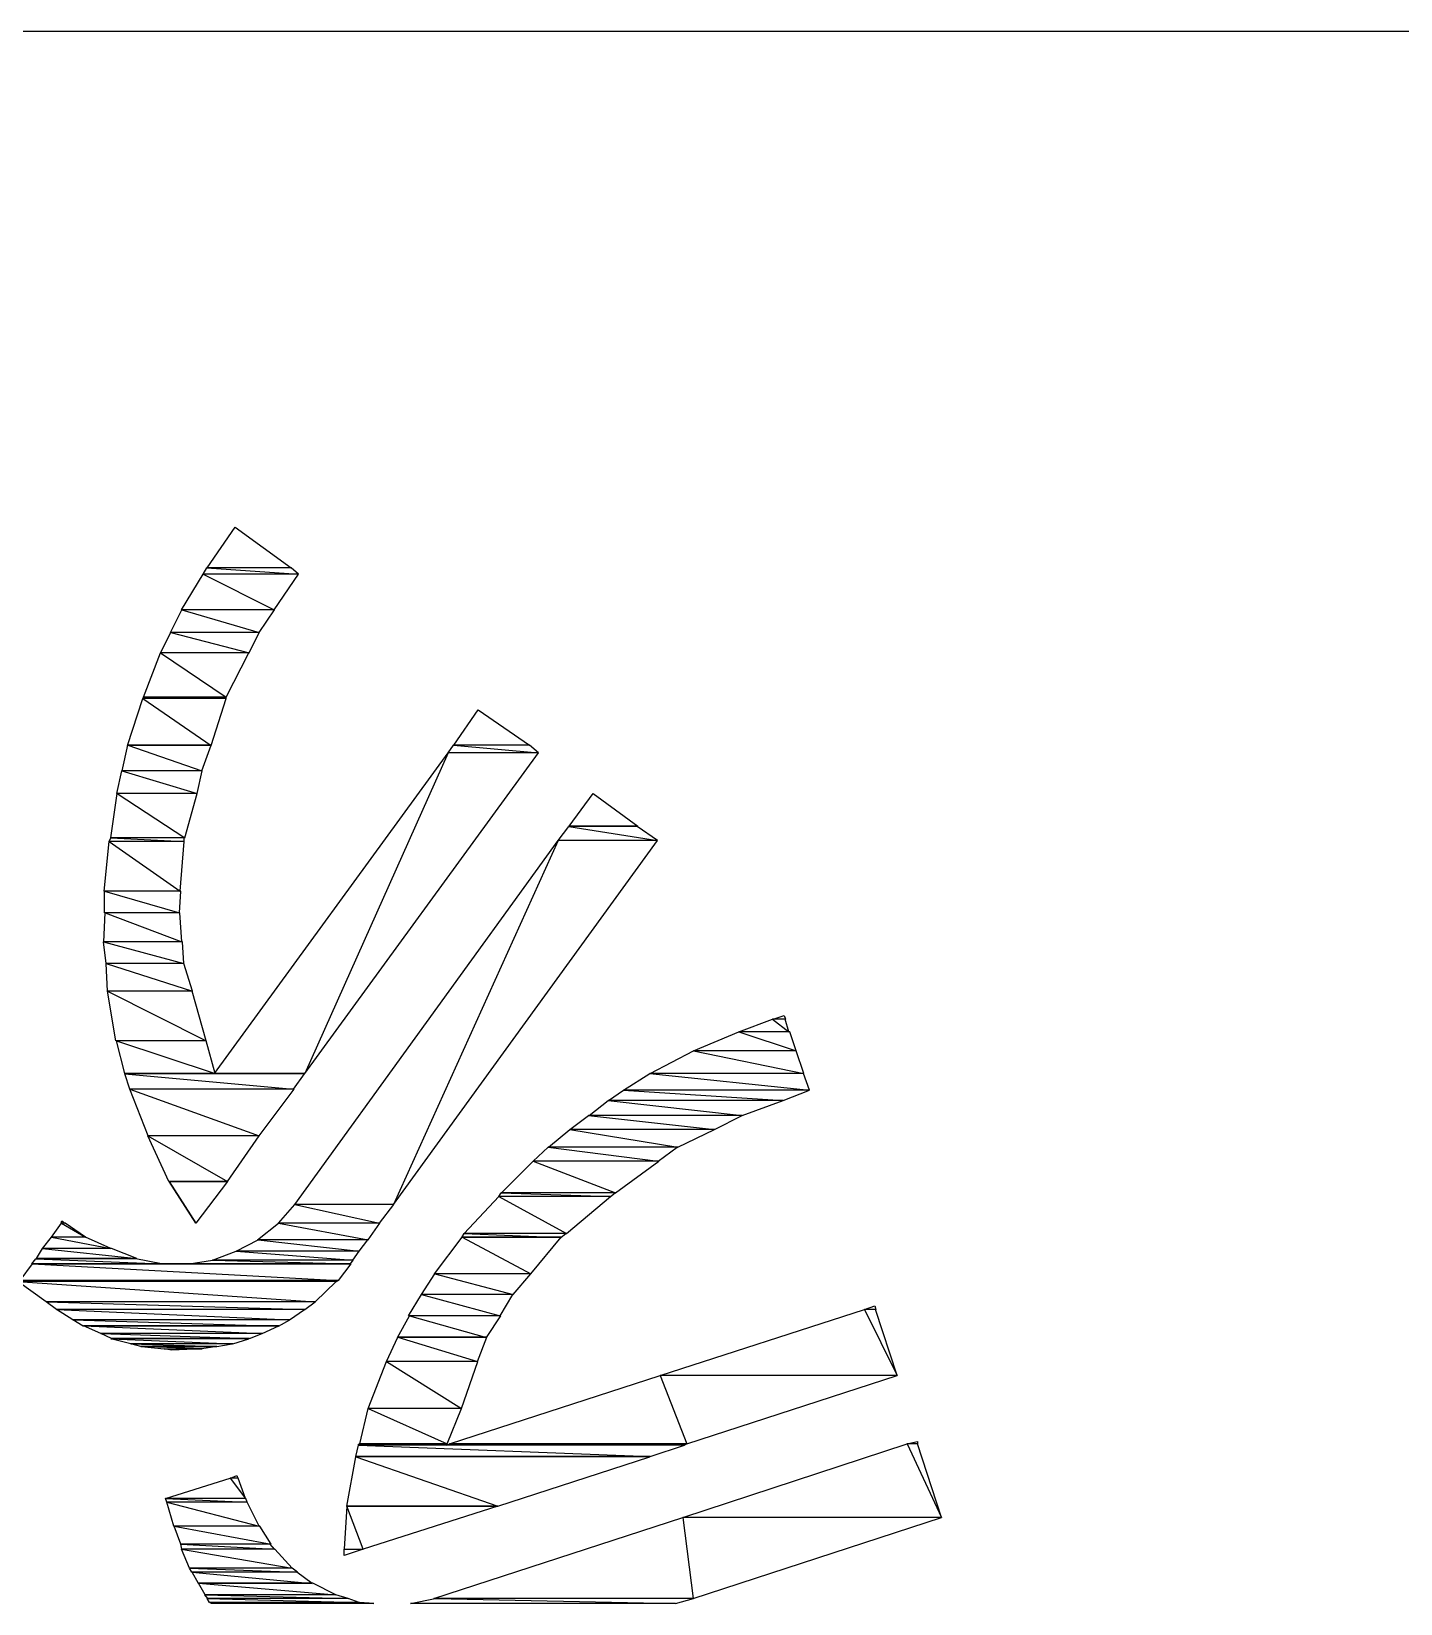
# Model space of a CAD drawing. Header units: millimetres. Extents: x 10 to 831, y 7 to 587.
# Drawn here: x 765.47 to 776.89, y 150.68 to 163.81 of the extents above; entities that cross this region are included whole.
import ezdxf

# ---------------------------------------------------------------- set-up
doc = ezdxf.new("R2010")
doc.units = ezdxf.units.MM
doc.layers.get('0').update_dxf_attribs({"linetype": 'CONTINUOUS'})

msp = doc.modelspace()

# ---------------------------------------------------------------- linework, layer by layer
at = {"color": 0}
for p, q in [((825.779, 163.806), (722.655, 163.806)), ((766.935, 159.329), (767.168, 159.668)), ((767.168, 159.668), (767.634, 159.329)), ((767.168, 159.668), (767.634, 159.329)), ((766.9, 159.275), (766.932, 159.329)), ((767.634, 159.329), (766.932, 159.329)), ((766.932, 159.329), (767.697, 159.275)), ((766.932, 159.329), (767.697, 159.275)), ((767.634, 159.329), (766.932, 159.329)), ((766.932, 159.329), (767.697, 159.275)), ((766.932, 159.329), (767.697, 159.275)), ((767.634, 159.329), (766.935, 159.329)), ((767.634, 159.329), (766.935, 159.329)), ((767.697, 159.275), (767.634, 159.329)), ((767.697, 159.275), (767.634, 159.329)), ((766.72, 158.979), (766.9, 159.275)), ((767.697, 159.275), (766.9, 159.275)), ((767.697, 159.275), (766.9, 159.275)), ((767.697, 159.275), (766.9, 159.275)), ((766.9, 159.275), (767.493, 158.979)), ((766.9, 159.275), (767.493, 158.979)), ((767.697, 159.275), (766.9, 159.275)), ((766.9, 159.275), (767.493, 158.979)), ((766.9, 159.275), (767.493, 158.979)), ((767.493, 158.979), (767.697, 159.275)), ((767.493, 158.979), (767.697, 159.275)), ((766.628, 158.788), (766.724, 158.979)), ((767.493, 158.979), (766.72, 158.979)), ((767.493, 158.979), (766.72, 158.979)), ((767.496, 158.979), (766.724, 158.979)), ((766.724, 158.979), (767.369, 158.788)), ((766.724, 158.979), (767.369, 158.788)), ((767.496, 158.979), (766.724, 158.979)), ((766.724, 158.979), (767.369, 158.788)), ((766.724, 158.979), (767.369, 158.788)), ((767.369, 158.788), (767.496, 158.979)), ((767.369, 158.788), (767.496, 158.979)), ((766.544, 158.619), (766.632, 158.788)), ((767.369, 158.788), (766.628, 158.788)), ((767.369, 158.788), (766.628, 158.788)), ((767.369, 158.788), (766.632, 158.788)), ((766.632, 158.788), (767.285, 158.619)), ((766.632, 158.788), (767.285, 158.619)), ((767.369, 158.788), (766.632, 158.788)), ((766.632, 158.788), (767.285, 158.619)), ((766.632, 158.788), (767.285, 158.619)), ((767.285, 158.619), (767.369, 158.788)), ((767.285, 158.619), (767.369, 158.788)), ((766.403, 158.248), (766.544, 158.619)), ((767.285, 158.619), (766.544, 158.619)), ((767.285, 158.619), (766.544, 158.619)), ((767.281, 158.619), (766.544, 158.619)), ((766.544, 158.619), (767.094, 158.248)), ((766.544, 158.619), (767.094, 158.248)), ((767.281, 158.619), (766.544, 158.619)), ((766.544, 158.619), (767.094, 158.248)), ((766.544, 158.619), (767.094, 158.248)), ((767.094, 158.248), (767.281, 158.619)), ((767.094, 158.248), (767.281, 158.619)), ((766.269, 157.846), (766.396, 158.239)), ((766.396, 158.239), (766.406, 158.248)), ((767.094, 158.239), (766.396, 158.239)), ((767.094, 158.239), (766.396, 158.239)), ((767.094, 158.239), (766.396, 158.239)), ((766.396, 158.239), (766.967, 157.846)), ((766.396, 158.239), (766.967, 157.846)), ((767.094, 158.239), (766.396, 158.239)), ((766.396, 158.239), (766.967, 157.846)), ((766.396, 158.239), (766.967, 157.846)), ((767.094, 158.248), (766.403, 158.248)), ((767.094, 158.248), (766.403, 158.248)), ((767.094, 158.248), (766.406, 158.248)), ((766.406, 158.248), (767.094, 158.239)), ((766.406, 158.248), (767.094, 158.239)), ((767.094, 158.248), (766.406, 158.248)), ((766.406, 158.248), (767.094, 158.239)), ((766.406, 158.248), (767.094, 158.239)), ((766.967, 157.846), (767.094, 158.239)), ((766.967, 157.846), (767.094, 158.239)), ((767.094, 158.239), (767.094, 158.248)), ((767.094, 158.239), (767.094, 158.248)), ((768.992, 157.847), (769.197, 158.144)), ((769.197, 158.144), (769.624, 157.847)), ((769.197, 158.144), (769.624, 157.847)), ((766.226, 157.635), (766.272, 157.847)), ((766.967, 157.846), (766.269, 157.846)), ((766.967, 157.846), (766.269, 157.846)), ((766.967, 157.847), (766.272, 157.847)), ((766.272, 157.847), (766.89, 157.635)), ((766.272, 157.847), (766.89, 157.635)), ((766.967, 157.847), (766.272, 157.847)), ((766.272, 157.847), (766.89, 157.635)), ((766.272, 157.847), (766.89, 157.635)), ((766.89, 157.635), (766.967, 157.847)), ((766.89, 157.635), (766.967, 157.847)), ((766.995, 155.107), (768.946, 157.783)), ((768.946, 157.783), (767.75, 155.107)), ((767.75, 155.107), (769.698, 157.783)), ((768.946, 157.783), (767.75, 155.107)), ((768.946, 157.783), (767.75, 155.107)), ((767.75, 155.107), (769.698, 157.783)), ((768.946, 157.783), (767.75, 155.107)), ((768.946, 157.783), (768.989, 157.847)), ((769.698, 157.783), (768.946, 157.783)), ((769.698, 157.783), (768.946, 157.783)), ((769.698, 157.783), (768.946, 157.783)), ((769.698, 157.783), (768.946, 157.783)), ((769.624, 157.847), (768.989, 157.847)), ((768.989, 157.847), (769.698, 157.783)), ((768.989, 157.847), (769.698, 157.783)), ((769.624, 157.847), (768.989, 157.847)), ((768.989, 157.847), (769.698, 157.783)), ((768.989, 157.847), (769.698, 157.783)), ((769.624, 157.847), (768.992, 157.847)), ((769.624, 157.847), (768.992, 157.847)), ((769.698, 157.783), (769.624, 157.847)), ((769.698, 157.783), (769.624, 157.847)), ((766.18, 157.444), (766.223, 157.635)), ((766.893, 157.635), (766.223, 157.635)), ((766.223, 157.635), (766.851, 157.444)), ((766.223, 157.635), (766.851, 157.444)), ((766.893, 157.635), (766.223, 157.635)), ((766.223, 157.635), (766.851, 157.444)), ((766.223, 157.635), (766.851, 157.444)), ((766.89, 157.635), (766.226, 157.635)), ((766.89, 157.635), (766.226, 157.635)), ((766.851, 157.444), (766.893, 157.635)), ((766.851, 157.444), (766.893, 157.635)), ((766.131, 157.074), (766.184, 157.445)), ((766.851, 157.444), (766.18, 157.444)), ((766.851, 157.444), (766.18, 157.444)), ((766.851, 157.445), (766.184, 157.445)), ((766.184, 157.445), (766.748, 157.074)), ((766.184, 157.445), (766.748, 157.074)), ((766.851, 157.445), (766.184, 157.445)), ((766.184, 157.445), (766.748, 157.074)), ((766.184, 157.445), (766.748, 157.074)), ((766.748, 157.074), (766.851, 157.445)), ((766.748, 157.074), (766.851, 157.445)), ((769.955, 157.171), (770.156, 157.445)), ((770.156, 157.445), (770.527, 157.171)), ((770.156, 157.445), (770.527, 157.171)), ((769.863, 157.052), (769.952, 157.17)), ((770.523, 157.17), (769.952, 157.17)), ((769.952, 157.17), (770.692, 157.052)), ((769.952, 157.17), (770.692, 157.052)), ((770.523, 157.17), (769.952, 157.17)), ((769.952, 157.17), (770.692, 157.052)), ((769.952, 157.17), (770.692, 157.052)), ((770.527, 157.171), (769.955, 157.171)), ((770.527, 157.171), (769.955, 157.171)), ((770.692, 157.052), (770.523, 157.17)), ((770.692, 157.052), (770.523, 157.17)), ((766.075, 156.629), (766.117, 157.043)), ((766.117, 157.043), (766.131, 157.074)), ((766.741, 157.043), (766.117, 157.043)), ((766.741, 157.043), (766.117, 157.043)), ((766.741, 157.043), (766.117, 157.043)), ((766.117, 157.043), (766.71, 156.629)), ((766.117, 157.043), (766.71, 156.629)), ((766.741, 157.043), (766.117, 157.043)), ((766.117, 157.043), (766.71, 156.629)), ((766.117, 157.043), (766.71, 156.629)), ((766.748, 157.074), (766.131, 157.074)), ((766.748, 157.074), (766.131, 157.074)), ((766.741, 157.074), (766.131, 157.074)), ((766.131, 157.074), (766.741, 157.043)), ((766.131, 157.074), (766.741, 157.043)), ((766.741, 157.074), (766.131, 157.074)), ((766.131, 157.074), (766.741, 157.043)), ((766.131, 157.074), (766.741, 157.043)), ((766.71, 156.629), (766.741, 157.043)), ((766.71, 156.629), (766.741, 157.043)), ((766.741, 157.043), (766.741, 157.074)), ((766.741, 157.043), (766.741, 157.074)), ((767.666, 154.015), (769.863, 157.052)), ((769.863, 157.052), (768.488, 154.015)), ((768.488, 154.015), (770.692, 157.052)), ((769.863, 157.052), (768.488, 154.015)), ((769.863, 157.052), (768.488, 154.015)), ((768.488, 154.015), (770.692, 157.052)), ((769.863, 157.052), (768.488, 154.015)), ((770.692, 157.052), (769.863, 157.052)), ((770.692, 157.052), (769.863, 157.052)), ((770.692, 157.052), (769.863, 157.052)), ((770.692, 157.052), (769.863, 157.052)), ((766.71, 156.629), (766.075, 156.629)), ((766.71, 156.629), (766.075, 156.629)), ((766.713, 156.629), (766.078, 156.629)), ((766.078, 156.629), (766.703, 156.45)), ((766.078, 156.629), (766.703, 156.45)), ((766.713, 156.629), (766.078, 156.629)), ((766.078, 156.629), (766.703, 156.45)), ((766.078, 156.629), (766.703, 156.45)), ((766.078, 156.45), (766.078, 156.629)), ((766.703, 156.45), (766.713, 156.629)), ((766.703, 156.45), (766.713, 156.629)), ((766.071, 156.206), (766.082, 156.45)), ((766.703, 156.45), (766.078, 156.45)), ((766.703, 156.45), (766.078, 156.45)), ((766.706, 156.45), (766.082, 156.45)), ((766.082, 156.45), (766.724, 156.206)), ((766.082, 156.45), (766.724, 156.206)), ((766.706, 156.45), (766.082, 156.45)), ((766.082, 156.45), (766.724, 156.206)), ((766.082, 156.45), (766.724, 156.206)), ((766.724, 156.206), (766.706, 156.45)), ((766.724, 156.206), (766.706, 156.45)), ((766.727, 156.206), (766.068, 156.206)), ((766.068, 156.206), (766.738, 156.027)), ((766.068, 156.206), (766.738, 156.027)), ((766.727, 156.206), (766.068, 156.206)), ((766.068, 156.206), (766.738, 156.027)), ((766.068, 156.206), (766.738, 156.027)), ((766.092, 156.027), (766.068, 156.206)), ((766.724, 156.206), (766.071, 156.206)), ((766.724, 156.206), (766.071, 156.206)), ((766.738, 156.027), (766.727, 156.206)), ((766.738, 156.027), (766.727, 156.206)), ((766.738, 156.027), (766.092, 156.027)), ((766.738, 156.027), (766.092, 156.027)), ((766.738, 156.027), (766.092, 156.027)), ((766.092, 156.027), (766.812, 155.794)), ((766.092, 156.027), (766.812, 155.794)), ((766.738, 156.027), (766.092, 156.027)), ((766.092, 156.027), (766.812, 155.794)), ((766.092, 156.027), (766.812, 155.794)), ((766.103, 155.794), (766.092, 156.027)), ((766.812, 155.794), (766.738, 156.027)), ((766.812, 155.794), (766.738, 156.027)), ((766.812, 155.794), (766.103, 155.794)), ((766.812, 155.794), (766.103, 155.794)), ((766.808, 155.794), (766.103, 155.794)), ((766.103, 155.794), (766.925, 155.381)), ((766.103, 155.794), (766.925, 155.381)), ((766.808, 155.794), (766.103, 155.794)), ((766.103, 155.794), (766.925, 155.381)), ((766.103, 155.794), (766.925, 155.381)), ((766.173, 155.381), (766.103, 155.794)), ((766.925, 155.381), (766.808, 155.794)), ((766.925, 155.381), (766.808, 155.794)), ((771.37, 155.455), (771.652, 155.56)), ((771.758, 155.56), (771.652, 155.56)), ((771.652, 155.56), (771.79, 155.455)), ((771.652, 155.56), (771.79, 155.455)), ((771.758, 155.56), (771.652, 155.56)), ((771.652, 155.56), (771.79, 155.455)), ((771.652, 155.56), (771.79, 155.455)), ((771.659, 155.561), (771.751, 155.593)), ((771.761, 155.561), (771.659, 155.561)), ((771.761, 155.561), (771.659, 155.561)), ((771.751, 155.593), (771.761, 155.561)), ((771.751, 155.593), (771.761, 155.561)), ((771.79, 155.455), (771.758, 155.56)), ((771.79, 155.455), (771.758, 155.56)), ((766.925, 155.381), (766.173, 155.381)), ((766.925, 155.381), (766.173, 155.381)), ((766.925, 155.381), (766.177, 155.381)), ((766.177, 155.381), (767.002, 155.107)), ((766.177, 155.381), (767.002, 155.107)), ((766.925, 155.381), (766.177, 155.381)), ((766.177, 155.381), (767.002, 155.107)), ((766.177, 155.381), (767.002, 155.107)), ((766.247, 155.107), (766.177, 155.381)), ((767.002, 155.107), (766.925, 155.381)), ((767.002, 155.107), (766.925, 155.381)), ((770.992, 155.297), (771.37, 155.455)), ((771.79, 155.455), (771.37, 155.455)), ((771.79, 155.455), (771.37, 155.455)), ((771.797, 155.455), (771.37, 155.455)), ((771.37, 155.455), (771.85, 155.297)), ((771.37, 155.455), (771.85, 155.297)), ((771.797, 155.455), (771.37, 155.455)), ((771.37, 155.455), (771.85, 155.297)), ((771.37, 155.455), (771.85, 155.297)), ((771.85, 155.297), (771.797, 155.455)), ((771.85, 155.297), (771.797, 155.455)), ((770.632, 155.107), (770.992, 155.297)), ((771.85, 155.297), (770.992, 155.297)), ((771.85, 155.297), (770.992, 155.297)), ((771.85, 155.297), (770.992, 155.297)), ((770.992, 155.297), (771.913, 155.107)), ((770.992, 155.297), (771.913, 155.107)), ((771.85, 155.297), (770.992, 155.297)), ((770.992, 155.297), (771.913, 155.107)), ((770.992, 155.297), (771.913, 155.107)), ((771.913, 155.107), (771.85, 155.297)), ((771.913, 155.107), (771.85, 155.297)), ((767.002, 155.107), (766.247, 155.107)), ((767.002, 155.107), (766.247, 155.107)), ((767.747, 155.105), (766.247, 155.105)), ((766.247, 155.105), (767.655, 154.978)), ((766.247, 155.105), (767.655, 154.978)), ((767.747, 155.105), (766.247, 155.105)), ((766.247, 155.105), (767.655, 154.978)), ((766.247, 155.105), (767.655, 154.978)), ((766.29, 154.978), (766.247, 155.105)), ((767.75, 155.107), (766.995, 155.107)), ((767.75, 155.107), (766.995, 155.107)), ((767.655, 154.978), (767.747, 155.105)), ((767.655, 154.978), (767.747, 155.105)), ((770.41, 154.969), (770.629, 155.107)), ((771.91, 155.107), (770.629, 155.107)), ((770.629, 155.107), (771.962, 154.969)), ((770.629, 155.107), (771.962, 154.969)), ((771.91, 155.107), (770.629, 155.107)), ((770.629, 155.107), (771.962, 154.969)), ((770.629, 155.107), (771.962, 154.969)), ((771.913, 155.107), (770.632, 155.107)), ((771.913, 155.107), (770.632, 155.107)), ((771.962, 154.969), (771.91, 155.107)), ((771.962, 154.969), (771.91, 155.107)), ((767.655, 154.978), (766.29, 154.978)), ((767.655, 154.978), (766.29, 154.978)), ((767.659, 154.978), (766.29, 154.978)), ((766.29, 154.978), (767.369, 154.587)), ((766.29, 154.978), (767.369, 154.587)), ((767.659, 154.978), (766.29, 154.978)), ((766.29, 154.978), (767.369, 154.587)), ((766.29, 154.978), (767.369, 154.587)), ((766.442, 154.587), (766.29, 154.978)), ((767.369, 154.587), (767.659, 154.978)), ((767.369, 154.587), (767.659, 154.978)), ((770.121, 154.757), (770.28, 154.883)), ((771.74, 154.883), (770.28, 154.883)), ((770.28, 154.883), (771.398, 154.757)), ((770.28, 154.883), (771.398, 154.757)), ((771.74, 154.883), (770.28, 154.883)), ((770.28, 154.883), (771.398, 154.757)), ((770.28, 154.883), (771.398, 154.757)), ((770.283, 154.883), (770.41, 154.969)), ((771.74, 154.883), (770.283, 154.883)), ((771.74, 154.883), (770.283, 154.883)), ((771.962, 154.969), (770.41, 154.969)), ((771.962, 154.969), (770.41, 154.969)), ((771.962, 154.969), (770.41, 154.969)), ((770.41, 154.969), (771.74, 154.883)), ((770.41, 154.969), (771.74, 154.883)), ((771.962, 154.969), (770.41, 154.969)), ((770.41, 154.969), (771.74, 154.883)), ((770.41, 154.969), (771.74, 154.883)), ((771.398, 154.757), (771.74, 154.883)), ((771.398, 154.757), (771.74, 154.883)), ((771.74, 154.883), (771.962, 154.969)), ((771.74, 154.883), (771.962, 154.969)), ((769.962, 154.639), (770.117, 154.757)), ((771.398, 154.757), (770.117, 154.757)), ((770.117, 154.757), (771.169, 154.639)), ((770.117, 154.757), (771.169, 154.639)), ((771.398, 154.757), (770.117, 154.757)), ((770.117, 154.757), (771.169, 154.639)), ((770.117, 154.757), (771.169, 154.639)), ((771.398, 154.757), (770.121, 154.757)), ((771.398, 154.757), (770.121, 154.757)), ((771.169, 154.639), (771.398, 154.757)), ((771.169, 154.639), (771.398, 154.757)), ((769.782, 154.492), (769.962, 154.641)), ((771.169, 154.641), (769.962, 154.641)), ((769.962, 154.641), (770.862, 154.492)), ((769.962, 154.641), (770.862, 154.492)), ((771.169, 154.641), (769.962, 154.641)), ((769.962, 154.641), (770.862, 154.492)), ((769.962, 154.641), (770.862, 154.492)), ((771.169, 154.639), (769.962, 154.639)), ((771.169, 154.639), (769.962, 154.639)), ((770.862, 154.492), (771.169, 154.641)), ((770.862, 154.492), (771.169, 154.641)), ((767.369, 154.587), (766.438, 154.587)), ((766.438, 154.587), (767.105, 154.207)), ((766.438, 154.587), (767.105, 154.207)), ((767.369, 154.587), (766.438, 154.587)), ((766.438, 154.587), (767.105, 154.207)), ((766.438, 154.587), (767.105, 154.207)), ((766.614, 154.207), (766.438, 154.587)), ((767.369, 154.587), (766.442, 154.587)), ((767.369, 154.587), (766.442, 154.587)), ((767.105, 154.207), (767.369, 154.587)), ((767.105, 154.207), (767.369, 154.587)), ((769.655, 154.375), (769.779, 154.492)), ((770.858, 154.492), (769.779, 154.492)), ((769.779, 154.492), (770.699, 154.375)), ((769.779, 154.492), (770.699, 154.375)), ((770.858, 154.492), (769.779, 154.492)), ((769.779, 154.492), (770.699, 154.375)), ((769.779, 154.492), (770.699, 154.375)), ((770.862, 154.492), (769.782, 154.492)), ((770.862, 154.492), (769.782, 154.492)), ((770.699, 154.375), (770.858, 154.492)), ((770.699, 154.375), (770.858, 154.492)), ((769.391, 154.112), (769.655, 154.376)), ((770.703, 154.376), (769.655, 154.376)), ((769.655, 154.376), (770.343, 154.112)), ((769.655, 154.376), (770.343, 154.112)), ((770.703, 154.376), (769.655, 154.376)), ((769.655, 154.376), (770.343, 154.112)), ((769.655, 154.376), (770.343, 154.112)), ((770.699, 154.375), (769.655, 154.375)), ((770.699, 154.375), (769.655, 154.375)), ((770.343, 154.112), (770.703, 154.376)), ((770.343, 154.112), (770.703, 154.376)), ((767.105, 154.207), (766.614, 154.207)), ((767.105, 154.207), (766.614, 154.207)), ((766.84, 153.857), (766.618, 154.207)), ((766.618, 154.207), (766.84, 153.857)), ((766.84, 153.857), (766.618, 154.207)), ((766.618, 154.207), (767.105, 154.207)), ((766.84, 153.857), (766.618, 154.207)), ((766.618, 154.207), (766.84, 153.857)), ((766.84, 153.857), (766.618, 154.207)), ((766.618, 154.207), (767.105, 154.207)), ((767.105, 154.207), (766.84, 153.857)), ((769.08, 153.773), (769.369, 154.08)), ((769.369, 154.08), (769.387, 154.112)), ((770.301, 154.08), (769.369, 154.08)), ((770.301, 154.08), (769.369, 154.08)), ((770.301, 154.08), (769.369, 154.08)), ((769.369, 154.08), (769.934, 153.773)), ((769.369, 154.08), (769.934, 153.773)), ((770.301, 154.08), (769.369, 154.08)), ((769.369, 154.08), (769.934, 153.773)), ((769.369, 154.08), (769.934, 153.773)), ((770.34, 154.112), (769.387, 154.112)), ((769.387, 154.112), (770.301, 154.08)), ((769.387, 154.112), (770.301, 154.08)), ((770.34, 154.112), (769.387, 154.112)), ((769.387, 154.112), (770.301, 154.08)), ((769.387, 154.112), (770.301, 154.08)), ((770.343, 154.112), (769.391, 154.112)), ((770.343, 154.112), (769.391, 154.112)), ((769.934, 153.773), (770.301, 154.08)), ((769.934, 153.773), (770.301, 154.08)), ((770.301, 154.08), (770.34, 154.112)), ((770.301, 154.08), (770.34, 154.112)), ((767.528, 153.857), (767.666, 154.015)), ((768.488, 154.015), (767.666, 154.015)), ((768.488, 154.015), (767.666, 154.015)), ((768.491, 154.015), (767.666, 154.015)), ((767.666, 154.015), (768.371, 153.857)), ((767.666, 154.015), (768.371, 153.857)), ((768.491, 154.015), (767.666, 154.015)), ((767.666, 154.015), (768.371, 153.857)), ((767.666, 154.015), (768.371, 153.857)), ((768.371, 153.857), (768.491, 154.015)), ((768.371, 153.857), (768.491, 154.015)), ((765.634, 153.741), (765.718, 153.858)), ((765.715, 153.857), (765.722, 153.877)), ((765.747, 153.857), (765.715, 153.857)), ((765.747, 153.857), (765.715, 153.857)), ((765.75, 153.858), (765.718, 153.858)), ((765.718, 153.858), (765.919, 153.741)), ((765.718, 153.858), (765.919, 153.741)), ((765.75, 153.858), (765.718, 153.858)), ((765.718, 153.858), (765.919, 153.741)), ((765.718, 153.858), (765.919, 153.741)), ((765.722, 153.877), (765.747, 153.857)), ((765.722, 153.877), (765.747, 153.857)), ((765.919, 153.741), (765.75, 153.858)), ((765.919, 153.741), (765.75, 153.858)), ((766.84, 153.857), (766.84, 153.857)), ((766.84, 153.857), (766.84, 153.857)), ((766.84, 153.857), (766.84, 153.857)), ((766.84, 153.857), (766.84, 153.857)), ((766.84, 153.857), (766.84, 153.857)), ((766.84, 153.857), (766.84, 153.857)), ((767.355, 153.719), (767.528, 153.857)), ((768.371, 153.857), (767.528, 153.857)), ((768.371, 153.857), (767.528, 153.857)), ((768.375, 153.857), (767.528, 153.857)), ((767.528, 153.857), (768.279, 153.719)), ((767.528, 153.857), (768.279, 153.719)), ((768.375, 153.857), (767.528, 153.857)), ((767.528, 153.857), (768.279, 153.719)), ((767.528, 153.857), (768.279, 153.719)), ((768.279, 153.719), (768.375, 153.857)), ((768.279, 153.719), (768.375, 153.857)), ((765.56, 153.646), (765.634, 153.741)), ((765.919, 153.741), (765.634, 153.741)), ((765.919, 153.741), (765.634, 153.741)), ((765.919, 153.741), (765.634, 153.741)), ((765.634, 153.741), (766.131, 153.646)), ((765.634, 153.741), (766.131, 153.646)), ((765.919, 153.741), (765.634, 153.741)), ((765.634, 153.741), (766.131, 153.646)), ((765.634, 153.741), (766.131, 153.646)), ((766.131, 153.646), (765.919, 153.741)), ((766.131, 153.646), (765.919, 153.741)), ((767.175, 153.624), (767.359, 153.719)), ((768.279, 153.719), (767.355, 153.719)), ((768.279, 153.719), (767.355, 153.719)), ((768.276, 153.719), (767.359, 153.719)), ((767.359, 153.719), (768.202, 153.624)), ((767.359, 153.719), (768.202, 153.624)), ((768.276, 153.719), (767.359, 153.719)), ((767.359, 153.719), (768.202, 153.624)), ((767.359, 153.719), (768.202, 153.624)), ((768.202, 153.624), (768.276, 153.719)), ((768.202, 153.624), (768.276, 153.719)), ((768.83, 153.434), (769.063, 153.741)), ((769.059, 153.739), (769.08, 153.771)), ((769.885, 153.739), (769.059, 153.739)), ((769.885, 153.739), (769.059, 153.739)), ((769.888, 153.741), (769.063, 153.741)), ((769.063, 153.741), (769.634, 153.434)), ((769.063, 153.741), (769.634, 153.434)), ((769.888, 153.741), (769.063, 153.741)), ((769.063, 153.741), (769.634, 153.434)), ((769.063, 153.741), (769.634, 153.434)), ((769.934, 153.773), (769.08, 153.773)), ((769.934, 153.773), (769.08, 153.773)), ((769.927, 153.771), (769.08, 153.771)), ((769.08, 153.771), (769.885, 153.739)), ((769.08, 153.771), (769.885, 153.739)), ((769.927, 153.771), (769.08, 153.771)), ((769.08, 153.771), (769.885, 153.739)), ((769.08, 153.771), (769.885, 153.739)), ((769.634, 153.434), (769.888, 153.741)), ((769.634, 153.434), (769.888, 153.741)), ((769.885, 153.739), (769.927, 153.771)), ((769.885, 153.739), (769.927, 153.771)), ((765.471, 153.518), (765.503, 153.56)), ((766.339, 153.56), (765.503, 153.56)), ((765.503, 153.56), (766.554, 153.518)), ((765.503, 153.56), (766.554, 153.518)), ((766.339, 153.56), (765.503, 153.56)), ((765.503, 153.56), (766.554, 153.518)), ((765.503, 153.56), (766.554, 153.518)), ((765.51, 153.562), (765.56, 153.646)), ((766.346, 153.562), (765.51, 153.562)), ((766.346, 153.562), (765.51, 153.562)), ((766.131, 153.646), (765.56, 153.646)), ((766.131, 153.646), (765.56, 153.646)), ((766.135, 153.646), (765.56, 153.646)), ((765.56, 153.646), (766.346, 153.562)), ((765.56, 153.646), (766.346, 153.562)), ((766.135, 153.646), (765.56, 153.646)), ((765.56, 153.646), (766.346, 153.562)), ((765.56, 153.646), (766.346, 153.562)), ((766.346, 153.562), (766.135, 153.646)), ((766.346, 153.562), (766.135, 153.646)), ((766.554, 153.518), (766.339, 153.56)), ((766.554, 153.518), (766.339, 153.56)), ((766.784, 153.518), (766.978, 153.549)), ((766.978, 153.549), (767.175, 153.624)), ((768.149, 153.549), (766.978, 153.549)), ((768.149, 153.549), (766.978, 153.549)), ((768.152, 153.549), (766.978, 153.549)), ((766.978, 153.549), (768.131, 153.518)), ((766.978, 153.549), (768.131, 153.518)), ((768.152, 153.549), (766.978, 153.549)), ((766.978, 153.549), (768.131, 153.518)), ((766.978, 153.549), (768.131, 153.518)), ((768.202, 153.624), (767.175, 153.624)), ((768.202, 153.624), (767.175, 153.624)), ((768.202, 153.624), (767.175, 153.624)), ((767.175, 153.624), (768.149, 153.549)), ((767.175, 153.624), (768.149, 153.549)), ((768.202, 153.624), (767.175, 153.624)), ((767.175, 153.624), (768.149, 153.549)), ((767.175, 153.624), (768.149, 153.549)), ((768.131, 153.518), (768.152, 153.549)), ((768.131, 153.518), (768.152, 153.549)), ((768.149, 153.549), (768.202, 153.624)), ((768.149, 153.549), (768.202, 153.624)), ((765.373, 153.381), (765.475, 153.519)), ((766.554, 153.518), (765.471, 153.518)), ((766.554, 153.518), (765.471, 153.518)), ((768.135, 153.519), (765.475, 153.519)), ((765.475, 153.519), (768.029, 153.381)), ((765.475, 153.519), (768.029, 153.381)), ((768.135, 153.519), (765.475, 153.519)), ((765.475, 153.519), (768.029, 153.381)), ((765.475, 153.519), (768.029, 153.381)), ((766.766, 153.518), (765.478, 153.518)), ((765.478, 153.518), (766.766, 153.518)), ((766.766, 153.518), (765.478, 153.518)), ((765.478, 153.518), (766.554, 153.518)), ((766.766, 153.518), (765.478, 153.518)), ((765.478, 153.518), (766.766, 153.518)), ((766.766, 153.518), (765.478, 153.518)), ((765.478, 153.518), (766.554, 153.518)), ((766.554, 153.518), (766.766, 153.518)), ((768.135, 153.519), (766.766, 153.519)), ((768.135, 153.519), (766.766, 153.519)), ((766.766, 153.519), (766.791, 153.519)), ((766.766, 153.518), (766.766, 153.518)), ((766.766, 153.518), (766.766, 153.518)), ((768.131, 153.518), (766.784, 153.518)), ((768.131, 153.518), (766.784, 153.518)), ((768.135, 153.519), (766.791, 153.519)), ((766.791, 153.519), (768.135, 153.519)), ((766.791, 153.519), (768.135, 153.519)), ((768.135, 153.519), (766.791, 153.519)), ((766.791, 153.519), (768.135, 153.519)), ((766.791, 153.519), (768.135, 153.519)), ((768.029, 153.381), (768.135, 153.519)), ((768.029, 153.381), (768.135, 153.519)), ((768.724, 153.264), (768.833, 153.434)), ((769.634, 153.434), (768.83, 153.434)), ((769.634, 153.434), (768.83, 153.434)), ((769.634, 153.434), (768.833, 153.434)), ((768.833, 153.434), (769.489, 153.264)), ((768.833, 153.434), (769.489, 153.264)), ((769.634, 153.434), (768.833, 153.434)), ((768.833, 153.434), (769.489, 153.264)), ((768.833, 153.434), (769.489, 153.264)), ((769.489, 153.264), (769.634, 153.434)), ((769.489, 153.264), (769.634, 153.434)), ((768.011, 153.37), (765.355, 153.37)), ((765.355, 153.37), (767.835, 153.201)), ((765.355, 153.37), (767.835, 153.201)), ((768.011, 153.37), (765.355, 153.37)), ((765.355, 153.37), (767.835, 153.201)), ((765.355, 153.37), (767.835, 153.201)), ((765.591, 153.201), (765.355, 153.37)), ((768.015, 153.37), (765.358, 153.37)), ((768.015, 153.37), (765.358, 153.37)), ((768.025, 153.381), (765.366, 153.381)), ((765.366, 153.381), (768.015, 153.37)), ((765.366, 153.381), (768.015, 153.37)), ((768.025, 153.381), (765.366, 153.381)), ((765.366, 153.381), (768.015, 153.37)), ((765.366, 153.381), (768.015, 153.37)), ((768.029, 153.381), (765.373, 153.381)), ((768.029, 153.381), (765.373, 153.381)), ((767.835, 153.201), (768.011, 153.37)), ((767.835, 153.201), (768.011, 153.37)), ((768.015, 153.37), (768.025, 153.381)), ((768.015, 153.37), (768.025, 153.381)), ((767.835, 153.201), (765.591, 153.201)), ((767.835, 153.201), (765.591, 153.201)), ((767.835, 153.201), (765.591, 153.201)), ((765.591, 153.201), (767.75, 153.137)), ((765.591, 153.201), (767.75, 153.137)), ((767.835, 153.201), (765.591, 153.201)), ((765.591, 153.201), (767.75, 153.137)), ((765.591, 153.201), (767.75, 153.137)), ((765.676, 153.137), (765.591, 153.201)), ((767.75, 153.137), (767.835, 153.201)), ((767.75, 153.137), (767.835, 153.201)), ((768.615, 153.084), (768.724, 153.264)), ((769.489, 153.264), (768.724, 153.264)), ((769.489, 153.264), (768.724, 153.264)), ((769.486, 153.264), (768.724, 153.264)), ((768.724, 153.264), (769.38, 153.084)), ((768.724, 153.264), (769.38, 153.084)), ((769.486, 153.264), (768.724, 153.264)), ((768.724, 153.264), (769.38, 153.084)), ((768.724, 153.264), (769.38, 153.084)), ((769.38, 153.084), (769.486, 153.264)), ((769.38, 153.084), (769.486, 153.264)), ((772.421, 153.137), (772.506, 153.169)), ((772.506, 153.169), (772.516, 153.137)), ((772.506, 153.169), (772.516, 153.137)), ((767.75, 153.137), (765.676, 153.137)), ((767.75, 153.137), (765.676, 153.137)), ((767.747, 153.137), (765.676, 153.137)), ((765.676, 153.137), (767.62, 153.052)), ((765.676, 153.137), (767.62, 153.052)), ((767.747, 153.137), (765.676, 153.137)), ((765.676, 153.137), (767.62, 153.052)), ((765.676, 153.137), (767.62, 153.052)), ((765.814, 153.052), (765.676, 153.137)), ((767.62, 153.052), (765.814, 153.052)), ((767.62, 153.052), (765.814, 153.052)), ((767.623, 153.052), (765.814, 153.052)), ((765.814, 153.052), (767.528, 152.999)), ((765.814, 153.052), (767.528, 152.999)), ((767.623, 153.052), (765.814, 153.052)), ((765.814, 153.052), (767.528, 152.999)), ((765.814, 153.052), (767.528, 152.999)), ((765.898, 152.999), (765.814, 153.052)), ((767.528, 152.999), (767.623, 153.052)), ((767.528, 152.999), (767.623, 153.052)), ((767.62, 153.052), (767.747, 153.137)), ((767.62, 153.052), (767.747, 153.137)), ((768.523, 152.904), (768.622, 153.085)), ((769.38, 153.084), (768.615, 153.084)), ((769.38, 153.084), (768.615, 153.084)), ((769.384, 153.085), (768.622, 153.085)), ((768.622, 153.085), (769.264, 152.904)), ((768.622, 153.085), (769.264, 152.904)), ((769.384, 153.085), (768.622, 153.085)), ((768.622, 153.085), (769.264, 152.904)), ((768.622, 153.085), (769.264, 152.904)), ((769.264, 152.904), (769.384, 153.085)), ((769.264, 152.904), (769.384, 153.085)), ((770.714, 152.587), (772.421, 153.137)), ((772.516, 153.137), (772.421, 153.137)), ((772.516, 153.137), (772.421, 153.137)), ((772.513, 153.137), (772.421, 153.137)), ((772.421, 153.137), (772.693, 152.587)), ((772.421, 153.137), (772.693, 152.587)), ((772.513, 153.137), (772.421, 153.137)), ((772.421, 153.137), (772.693, 152.587)), ((772.421, 153.137), (772.693, 152.587)), ((772.693, 152.587), (772.513, 153.137)), ((772.693, 152.587), (772.513, 153.137)), ((767.528, 152.999), (765.898, 152.999)), ((767.528, 152.999), (765.898, 152.999)), ((767.532, 153.001), (765.902, 153.001)), ((765.902, 153.001), (767.394, 152.936)), ((765.902, 153.001), (767.394, 152.936)), ((767.532, 153.001), (765.902, 153.001)), ((765.902, 153.001), (767.394, 152.936)), ((765.902, 153.001), (767.394, 152.936)), ((766.046, 152.936), (765.902, 153.001)), ((767.394, 152.936), (766.046, 152.936)), ((767.394, 152.936), (766.046, 152.936)), ((767.394, 152.936), (766.046, 152.936)), ((766.046, 152.936), (767.288, 152.895)), ((766.046, 152.936), (767.288, 152.895)), ((767.394, 152.936), (766.046, 152.936)), ((766.046, 152.936), (767.288, 152.895)), ((766.046, 152.936), (767.288, 152.895)), ((766.135, 152.895), (766.046, 152.936)), ((767.281, 152.893), (766.131, 152.893)), ((766.131, 152.893), (767.147, 152.851)), ((766.131, 152.893), (767.147, 152.851)), ((767.281, 152.893), (766.131, 152.893)), ((766.131, 152.893), (767.147, 152.851)), ((766.131, 152.893), (767.147, 152.851)), ((766.297, 152.851), (766.131, 152.893)), ((767.288, 152.895), (766.135, 152.895)), ((767.288, 152.895), (766.135, 152.895)), ((767.147, 152.851), (767.281, 152.893)), ((767.147, 152.851), (767.281, 152.893)), ((767.288, 152.895), (767.394, 152.936)), ((767.288, 152.895), (767.394, 152.936)), ((767.394, 152.936), (767.532, 153.001)), ((767.394, 152.936), (767.532, 153.001)), ((768.431, 152.704), (768.526, 152.906)), ((769.264, 152.904), (768.523, 152.904)), ((769.264, 152.904), (768.523, 152.904)), ((769.267, 152.906), (768.526, 152.906)), ((768.526, 152.906), (769.19, 152.704)), ((768.526, 152.906), (769.19, 152.704)), ((769.267, 152.906), (768.526, 152.906)), ((768.526, 152.906), (769.19, 152.704)), ((768.526, 152.906), (769.19, 152.704)), ((769.19, 152.704), (769.267, 152.906)), ((769.19, 152.704), (769.267, 152.906)), ((767.147, 152.851), (766.297, 152.851)), ((767.147, 152.851), (766.297, 152.851)), ((767.144, 152.851), (766.297, 152.851)), ((766.297, 152.851), (767.016, 152.83)), ((766.297, 152.851), (767.016, 152.83)), ((767.144, 152.851), (766.297, 152.851)), ((766.297, 152.851), (767.016, 152.83)), ((766.297, 152.851), (767.016, 152.83)), ((766.381, 152.83), (766.297, 152.851)), ((767.016, 152.83), (766.381, 152.83)), ((767.016, 152.83), (766.381, 152.83)), ((766.381, 152.83), (767.016, 152.83)), ((766.381, 152.83), (767.016, 152.83)), ((766.89, 152.809), (766.381, 152.83)), ((766.385, 152.83), (766.576, 152.809)), ((766.893, 152.809), (766.385, 152.83)), ((766.385, 152.83), (766.576, 152.809)), ((766.893, 152.809), (766.385, 152.83)), ((766.576, 152.809), (766.893, 152.809)), ((766.576, 152.809), (766.893, 152.809)), ((766.576, 152.809), (766.893, 152.809)), ((766.576, 152.809), (766.893, 152.809)), ((766.635, 152.798), (766.576, 152.809)), ((766.893, 152.809), (766.635, 152.798)), ((766.893, 152.809), (766.635, 152.798)), ((767.016, 152.83), (766.89, 152.809)), ((767.016, 152.83), (766.89, 152.809)), ((767.016, 152.83), (767.144, 152.851)), ((767.016, 152.83), (767.144, 152.851)), ((768.279, 152.312), (768.431, 152.704)), ((769.19, 152.704), (768.431, 152.704)), ((769.19, 152.704), (768.431, 152.704)), ((769.193, 152.704), (768.431, 152.704)), ((768.431, 152.704), (769.056, 152.312)), ((768.431, 152.704), (769.056, 152.312)), ((769.193, 152.704), (768.431, 152.704)), ((768.431, 152.704), (769.056, 152.312)), ((768.431, 152.704), (769.056, 152.312)), ((769.056, 152.312), (769.193, 152.704)), ((769.056, 152.312), (769.193, 152.704)), ((768.957, 152.015), (770.714, 152.587)), ((772.693, 152.587), (770.714, 152.587)), ((772.693, 152.587), (770.714, 152.587)), ((772.693, 152.587), (770.714, 152.587)), ((770.714, 152.587), (770.936, 152.015)), ((770.714, 152.587), (770.936, 152.015)), ((772.693, 152.587), (770.714, 152.587)), ((770.714, 152.587), (770.936, 152.015)), ((770.714, 152.587), (770.936, 152.015)), ((770.936, 152.015), (772.693, 152.587)), ((770.936, 152.015), (772.693, 152.587)), ((768.209, 152.015), (768.279, 152.312)), ((769.056, 152.312), (768.279, 152.312)), ((769.056, 152.312), (768.279, 152.312)), ((769.056, 152.312), (768.279, 152.312)), ((768.279, 152.312), (768.936, 152.015)), ((768.279, 152.312), (768.936, 152.015)), ((769.056, 152.312), (768.279, 152.312)), ((768.279, 152.312), (768.936, 152.015)), ((768.279, 152.312), (768.936, 152.015)), ((768.936, 152.015), (769.056, 152.312)), ((768.936, 152.015), (769.056, 152.312)), ((768.174, 151.911), (768.198, 152.006)), ((768.191, 152.005), (768.202, 152.015)), ((768.932, 152.005), (768.191, 152.005)), ((768.932, 152.005), (768.191, 152.005)), ((770.918, 152.006), (768.198, 152.006)), ((768.198, 152.006), (770.632, 151.911)), ((768.198, 152.006), (770.632, 151.911)), ((770.918, 152.006), (768.198, 152.006)), ((768.198, 152.006), (770.632, 151.911)), ((768.198, 152.006), (770.632, 151.911)), ((768.932, 152.015), (768.202, 152.015)), ((768.202, 152.015), (768.932, 152.005)), ((768.202, 152.015), (768.932, 152.005)), ((768.932, 152.015), (768.202, 152.015)), ((768.202, 152.015), (768.932, 152.005)), ((768.202, 152.015), (768.932, 152.005)), ((768.936, 152.015), (768.209, 152.015)), ((768.936, 152.015), (768.209, 152.015)), ((768.932, 152.005), (768.957, 152.015)), ((768.932, 152.005), (768.932, 152.015)), ((768.932, 152.005), (768.932, 152.015)), ((770.915, 152.005), (768.932, 152.005)), ((770.915, 152.005), (768.932, 152.005)), ((770.936, 152.015), (768.957, 152.015)), ((770.936, 152.015), (768.957, 152.015)), ((770.932, 152.015), (768.957, 152.015)), ((768.957, 152.015), (770.915, 152.005)), ((768.957, 152.015), (770.915, 152.005)), ((770.932, 152.015), (768.957, 152.015)), ((768.957, 152.015), (770.915, 152.005)), ((768.957, 152.015), (770.915, 152.005)), ((770.632, 151.911), (770.918, 152.006)), ((770.632, 151.911), (770.918, 152.006)), ((770.904, 151.401), (772.777, 152.015)), ((770.915, 152.005), (770.932, 152.015)), ((770.915, 152.005), (770.932, 152.015)), ((772.774, 152.015), (772.862, 152.036)), ((772.862, 152.015), (772.774, 152.015)), ((772.862, 152.015), (772.774, 152.015)), ((772.862, 152.015), (772.777, 152.015)), ((772.777, 152.015), (773.063, 151.401)), ((772.777, 152.015), (773.063, 151.401)), ((772.862, 152.015), (772.777, 152.015)), ((772.777, 152.015), (773.063, 151.401)), ((772.777, 152.015), (773.063, 151.401)), ((772.862, 152.036), (772.862, 152.015)), ((772.862, 152.036), (772.862, 152.015)), ((773.063, 151.401), (772.862, 152.015)), ((773.063, 151.401), (772.862, 152.015)), ((768.1, 151.497), (768.174, 151.909)), ((770.632, 151.911), (768.174, 151.911)), ((770.632, 151.911), (768.174, 151.911)), ((770.629, 151.909), (768.174, 151.909)), ((768.174, 151.909), (769.359, 151.497)), ((768.174, 151.909), (769.359, 151.497)), ((770.629, 151.909), (768.174, 151.909)), ((768.174, 151.909), (769.359, 151.497)), ((768.174, 151.909), (769.359, 151.497)), ((769.359, 151.497), (770.629, 151.909)), ((769.359, 151.497), (770.629, 151.909)), ((766.586, 151.561), (767.126, 151.73)), ((767.193, 151.73), (767.126, 151.73)), ((767.126, 151.73), (767.253, 151.561)), ((767.126, 151.73), (767.253, 151.561)), ((767.193, 151.73), (767.126, 151.73)), ((767.126, 151.73), (767.253, 151.561)), ((767.126, 151.73), (767.253, 151.561)), ((767.129, 151.73), (767.182, 151.751)), ((767.189, 151.73), (767.129, 151.73)), ((767.189, 151.73), (767.129, 151.73)), ((767.182, 151.751), (767.189, 151.73)), ((767.182, 151.751), (767.189, 151.73)), ((767.253, 151.561), (767.193, 151.73)), ((767.253, 151.561), (767.193, 151.73)), ((767.253, 151.561), (766.586, 151.561)), ((767.253, 151.561), (766.586, 151.561)), ((767.256, 151.561), (766.586, 151.561)), ((766.586, 151.561), (767.267, 151.529)), ((766.586, 151.561), (767.267, 151.529)), ((767.256, 151.561), (766.586, 151.561)), ((766.586, 151.561), (767.267, 151.529)), ((766.586, 151.561), (767.267, 151.529)), ((766.597, 151.529), (766.586, 151.561)), ((767.267, 151.529), (766.597, 151.529)), ((767.267, 151.529), (766.597, 151.529)), ((767.267, 151.529), (766.597, 151.529)), ((766.597, 151.529), (767.369, 151.328)), ((766.597, 151.529), (767.369, 151.328)), ((767.267, 151.529), (766.597, 151.529)), ((766.597, 151.529), (767.369, 151.328)), ((766.597, 151.529), (767.369, 151.328)), ((766.657, 151.328), (766.597, 151.529)), ((767.267, 151.529), (767.256, 151.561)), ((767.267, 151.529), (767.256, 151.561)), ((767.369, 151.328), (767.267, 151.529)), ((767.369, 151.328), (767.267, 151.529)), ((768.1, 151.497), (768.078, 151.138)), ((768.1, 151.497), (768.078, 151.138)), ((769.359, 151.497), (768.1, 151.497)), ((769.359, 151.497), (768.1, 151.497)), ((768.237, 151.138), (768.1, 151.497)), ((768.237, 151.138), (768.1, 151.497)), ((768.1, 151.496), (769.359, 151.496)), ((768.1, 151.496), (769.359, 151.496)), ((768.237, 151.136), (768.1, 151.496)), ((769.359, 151.496), (768.237, 151.136)), ((769.359, 151.496), (768.237, 151.136)), ((767.369, 151.328), (766.657, 151.328)), ((767.369, 151.328), (766.657, 151.328)), ((767.373, 151.328), (766.66, 151.328)), ((766.66, 151.328), (767.468, 151.179)), ((766.66, 151.328), (767.468, 151.179)), ((767.373, 151.328), (766.66, 151.328)), ((766.66, 151.328), (767.468, 151.179)), ((766.66, 151.328), (767.468, 151.179)), ((766.713, 151.179), (766.66, 151.328)), ((767.468, 151.179), (767.373, 151.328)), ((767.468, 151.179), (767.373, 151.328)), ((768.826, 150.724), (770.904, 151.401)), ((773.063, 151.401), (770.904, 151.401)), ((773.063, 151.401), (770.904, 151.401)), ((773.063, 151.401), (770.904, 151.401)), ((770.904, 151.401), (770.989, 150.724)), ((770.904, 151.401), (770.989, 150.724)), ((773.063, 151.401), (770.904, 151.401)), ((770.904, 151.401), (770.989, 150.724)), ((770.904, 151.401), (770.989, 150.724)), ((770.989, 150.724), (773.063, 151.401)), ((770.989, 150.724), (773.063, 151.401)), ((767.468, 151.179), (766.713, 151.179)), ((767.468, 151.179), (766.713, 151.179)), ((767.461, 151.179), (766.713, 151.179)), ((766.713, 151.179), (767.496, 151.136)), ((766.713, 151.179), (767.496, 151.136)), ((767.461, 151.179), (766.713, 151.179)), ((766.713, 151.179), (767.496, 151.136)), ((766.713, 151.179), (767.496, 151.136)), ((766.724, 151.136), (766.713, 151.179)), ((767.496, 151.136), (767.461, 151.179)), ((767.496, 151.136), (767.461, 151.179)), ((767.5, 151.136), (766.72, 151.136)), ((766.72, 151.136), (767.644, 150.978)), ((766.72, 151.136), (767.644, 150.978)), ((767.5, 151.136), (766.72, 151.136)), ((766.72, 151.136), (767.644, 150.978)), ((766.72, 151.136), (767.644, 150.978)), ((766.787, 150.978), (766.72, 151.136)), ((767.496, 151.136), (766.724, 151.136)), ((767.496, 151.136), (766.724, 151.136)), ((767.644, 150.978), (767.5, 151.136)), ((767.644, 150.978), (767.5, 151.136)), ((768.078, 151.138), (768.237, 151.138)), ((768.078, 151.138), (768.237, 151.138)), ((768.237, 151.138), (768.078, 151.084)), ((768.078, 151.138), (768.237, 151.138)), ((768.078, 151.138), (768.237, 151.138)), ((768.237, 151.138), (768.078, 151.084)), ((768.078, 151.084), (768.078, 151.138)), ((767.644, 150.978), (766.787, 150.978)), ((767.644, 150.978), (766.787, 150.978)), ((767.644, 150.978), (766.787, 150.978)), ((766.787, 150.978), (767.687, 150.946)), ((766.787, 150.978), (767.687, 150.946)), ((767.644, 150.978), (766.787, 150.978)), ((766.787, 150.978), (767.687, 150.946)), ((766.787, 150.978), (767.687, 150.946)), ((766.805, 150.946), (766.787, 150.978)), ((767.687, 150.946), (766.805, 150.946)), ((767.687, 150.946), (766.805, 150.946)), ((767.683, 150.946), (766.808, 150.946)), ((766.808, 150.946), (767.81, 150.851)), ((766.808, 150.946), (767.81, 150.851)), ((767.683, 150.946), (766.808, 150.946)), ((766.808, 150.946), (767.81, 150.851)), ((766.808, 150.946), (767.81, 150.851)), ((766.861, 150.851), (766.808, 150.946)), ((767.687, 150.946), (767.644, 150.978)), ((767.687, 150.946), (767.644, 150.978)), ((767.81, 150.851), (767.683, 150.946)), ((767.81, 150.851), (767.683, 150.946)), ((767.817, 150.852), (766.861, 150.852)), ((766.861, 150.852), (768.008, 150.756)), ((766.861, 150.852), (768.008, 150.756)), ((767.817, 150.852), (766.861, 150.852)), ((766.861, 150.852), (768.008, 150.756)), ((766.861, 150.852), (768.008, 150.756)), ((766.918, 150.756), (766.861, 150.852)), ((767.81, 150.851), (766.861, 150.851)), ((767.81, 150.851), (766.861, 150.851)), ((768.008, 150.756), (767.817, 150.852)), ((768.008, 150.756), (767.817, 150.852)), ((768.008, 150.756), (766.914, 150.756)), ((766.914, 150.756), (768.11, 150.724)), ((766.914, 150.756), (768.11, 150.724)), ((768.008, 150.756), (766.914, 150.756)), ((766.914, 150.756), (768.11, 150.724)), ((766.914, 150.756), (768.11, 150.724)), ((766.939, 150.724), (766.914, 150.756)), ((768.008, 150.756), (766.918, 150.756)), ((768.008, 150.756), (766.918, 150.756)), ((768.11, 150.724), (766.935, 150.724)), ((766.935, 150.724), (768.202, 150.693)), ((766.935, 150.724), (768.202, 150.693)), ((768.11, 150.724), (766.935, 150.724)), ((766.935, 150.724), (768.202, 150.693)), ((766.935, 150.724), (768.202, 150.693)), ((766.953, 150.693), (766.935, 150.724)), ((768.11, 150.724), (766.939, 150.724)), ((768.11, 150.724), (766.939, 150.724)), ((768.202, 150.693), (766.953, 150.693)), ((768.202, 150.693), (766.953, 150.693)), ((768.205, 150.693), (766.957, 150.693)), ((766.957, 150.693), (768.325, 150.683)), ((766.957, 150.693), (768.325, 150.683)), ((768.205, 150.693), (766.957, 150.693)), ((766.957, 150.693), (768.325, 150.683)), ((766.957, 150.693), (768.325, 150.683)), ((766.971, 150.683), (766.957, 150.693)), ((768.325, 150.683), (766.971, 150.683)), ((768.325, 150.683), (766.971, 150.683)), ((768.11, 150.724), (768.008, 150.756)), ((768.11, 150.724), (768.008, 150.756)), ((768.202, 150.693), (768.11, 150.724)), ((768.202, 150.693), (768.11, 150.724)), ((768.325, 150.683), (768.205, 150.693)), ((768.325, 150.683), (768.205, 150.693)), ((768.632, 150.683), (768.837, 150.726)), ((770.844, 150.683), (768.632, 150.683)), ((770.844, 150.683), (768.632, 150.683)), ((770.989, 150.724), (768.826, 150.724)), ((770.989, 150.724), (768.826, 150.724)), ((770.992, 150.726), (768.837, 150.726)), ((768.837, 150.726), (770.844, 150.683)), ((768.837, 150.726), (770.844, 150.683)), ((770.992, 150.726), (768.837, 150.726)), ((768.837, 150.726), (770.844, 150.683)), ((768.837, 150.726), (770.844, 150.683)), ((770.844, 150.683), (770.992, 150.726)), ((770.844, 150.683), (770.992, 150.726))]:
    msp.add_line(p, q, dxfattribs=at)

doc.saveas('drawing.dxf')
